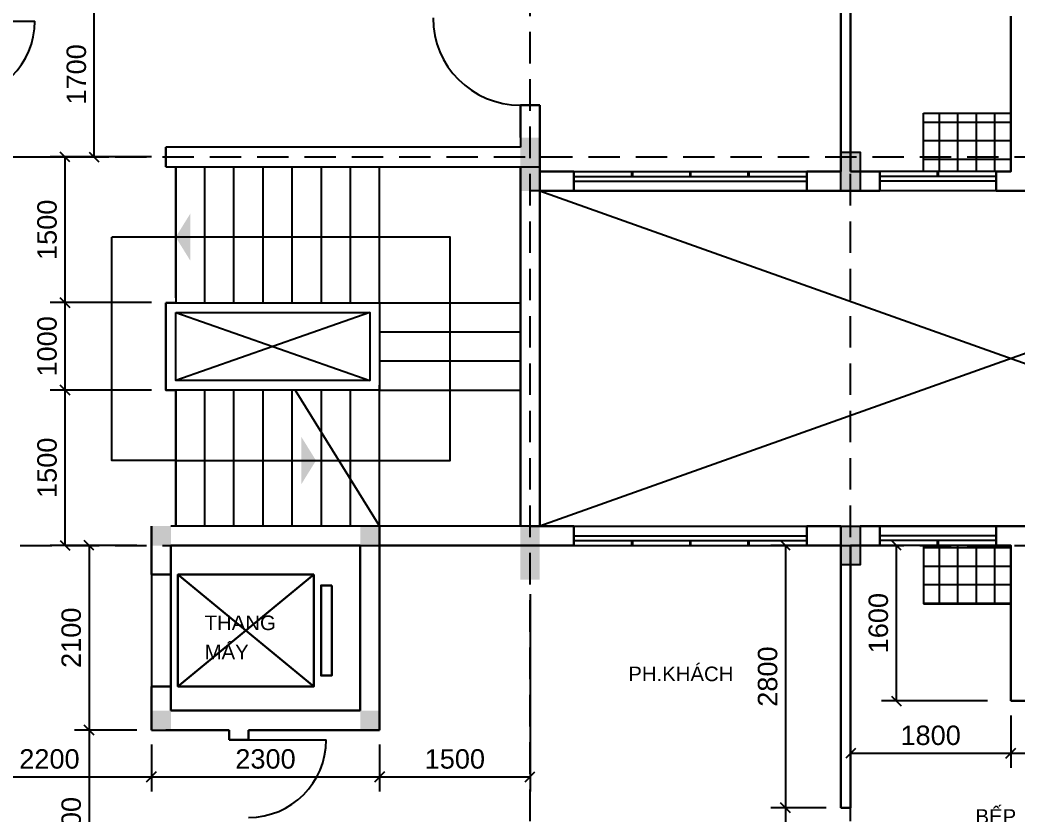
# Model space of a CAD drawing. Extents: x -100 to 171306, y -3236 to 60448.
# Drawn here: x 13390 to 23669, y 41824 to 50009 of the extents above; entities that cross this region are included whole.
import ezdxf

# ---------------------------------------------------------------- set-up
doc = ezdxf.new("R2010")
doc.units = 0
doc.header["$LTSCALE"] = 1300
doc.linetypes.add('HIDDEN', pattern=[0.375, 0.25, -0.125])
doc.layers.get('0').update_dxf_attribs({"linetype": 'CONTINUOUS'})
doc.layers.get('DEFPOINTS').update_dxf_attribs({"linetype": 'CONTINUOUS'})
for name, color, linetype in [('BAO', 3, 'CONTINUOUS'), ('COT', 1, 'CONTINUOUS'), ('CUA', 4, 'CONTINUOUS'), ('HATCH', 5, 'CONTINUOUS'), ('RANH', 2, 'CONTINUOUS'), ('TBI', 2, 'CONTINUOUS'), ('TEXT', 7, 'CONTINUOUS'), ('TIM', 6, 'CONTINUOUS')]:
    doc.layers.add(name, color=color, linetype=linetype)
doc.layers.add('TUONG', color=3, linetype='CONTINUOUS', lineweight=30)
doc.styles.add('VN', font='VHELVEN.TTF')
doc.styles.add('VNI-HELVE', font='VHELVEN.TTF')
doc.dimstyles.new('DIM100S', dxfattribs={"dimscale": 0, "dimtxt": 200, "dimasz": 100, "dimexe": 150, "dimexo": 150, "dimgap": 80, "dimtad": 1, "dimdec": 0, "dimrnd": 50, "dimzin": 0, "dimdsep": 46, "dimtxsty": 'VNI-HELVE', "dimblk1": 'OBLIQUE', "dimblk2": 'OBLIQUE', "dimsah": 1, "dimcen": 0, "dimclrd": 6, "dimclre": 6, "dimclrt": 6, "dimadec": 0, "dimazin": 0, "dimtfac": 1, "dimtdec": 0, "dimtmove": 0, "dimatfit": 3, "dimfxl": 1, "dimtolj": 1, "dimtzin": 0, "dimarcsym": 0})

# ---------------------------------------------------------------- blocks, each defined once
blk = doc.blocks.new('PK')
at = {"layer": 'TEXT', "style": 'VN'}
blk.add_text('PH.KHAÙCH', height=150, dxfattribs=at).set_placement((-539, -87))
blk = doc.blocks.new('B')
at = {"layer": 'TEXT', "style": 'VN'}
blk.add_text('BEÁP', height=150, dxfattribs=at).set_placement((-234, -123))
blk = doc.blocks.new('S24B')
at = {"layer": 'CUA', "color": 4, "linetype": 'Continuous'}
for p, q in [((-1200, 100), (1200, 100)), ((-1200, 50), (1200, 50)), ((-1200, 0), (1200, 0)), ((-1200, -100), (1200, -100))]:
    blk.add_line(p, q, dxfattribs=at)
at = {"layer": 'CUA', "color": 4, "linetype": 'Continuous', "const_width": 30}
for points in [[(-600, 50), (-600, 100)], [(0, 50), (0, 100)], [(600, 50), (600, 100)]]:
    blk.add_lwpolyline(points, dxfattribs=at)
blk = doc.blocks.new('S12B')
at = {"layer": 'CUA', "color": 4, "linetype": 'Continuous'}
for p, q in [((-600, 100), (600, 100)), ((-600, 50), (600, 50)), ((-600, 0), (600, 0)), ((-600, -100), (600, -100))]:
    blk.add_line(p, q, dxfattribs=at)
at = {"layer": 'CUA', "color": 4, "linetype": 'Continuous', "const_width": 30}
blk.add_lwpolyline([(0, 50), (0, 100)], dxfattribs=at)
blk = doc.blocks.new('_OBLIQUE')
at = {"color": 0, "linetype": 'ByBlock'}
blk.add_line((-0.5, -0.5), (0.5, 0.5), dxfattribs=at)
blk = doc.blocks.new('*D109')
at = {"color": 6, "linetype": 'ByBlock', "transparency": 16777216}
for p, q in [((14494, 50299), (14004, 50299)), ((14154, 48599), (14154, 50299)), ((12894, 48599), (14304, 48599))]:
    blk.add_line(p, q, dxfattribs=at)
at = {"layer": 'DEFPOINTS', "color": 0, "linetype": 'ByBlock', "transparency": 16777216}
for p in [(14154, 50299), (14644, 50299), (12744, 48599)]:
    blk.add_point(p, dxfattribs=at)
at = {"color": 6, "linetype": 'ByBlock', "transparency": 16777216, "xscale": 100, "yscale": 100, "zscale": 100}
for p, rotation in [((14154, 50299), 90), ((14154, 48599), 270)]:
    blk.add_blockref('_OBLIQUE', p, dxfattribs=dict(at, rotation=rotation))
at = {"color": 6, "linetype": 'ByBlock', "transparency": 16777216, "insert": (13972, 49449), "char_height": 200, "attachment_point": 5, "rotation": 90, "style": 'VNI-HELVE'}
blk.add_mtext('\\A1;1700', dxfattribs=at)
blk = doc.blocks.new('*D115')
at = {"color": 6, "linetype": 'ByBlock', "transparency": 16777216}
for p, q in [((14744, 48599), (13703, 48599)), ((13853, 48599), (13853, 47099)), ((14744, 47099), (13703, 47099))]:
    blk.add_line(p, q, dxfattribs=at)
at = {"layer": 'DEFPOINTS', "color": 0, "linetype": 'ByBlock', "transparency": 16777216}
for p in [(14894, 48599), (13853, 47099), (14894, 47099)]:
    blk.add_point(p, dxfattribs=at)
at = {"color": 6, "linetype": 'ByBlock', "transparency": 16777216, "xscale": 100, "yscale": 100, "zscale": 100}
for p, rotation in [((13853, 48599), 90), ((13853, 47099), 270)]:
    blk.add_blockref('_OBLIQUE', p, dxfattribs=dict(at, rotation=rotation))
at = {"color": 6, "linetype": 'ByBlock', "transparency": 16777216, "insert": (13670, 47849), "char_height": 200, "attachment_point": 5, "rotation": 90, "style": 'VNI-HELVE'}
blk.add_mtext('\\A1;1500', dxfattribs=at)
blk = doc.blocks.new('*D116')
at = {"color": 6, "linetype": 'ByBlock', "transparency": 16777216}
for p, q in [((14744, 47099), (13703, 47099)), ((13853, 47099), (13853, 46199)), ((14744, 46199), (13703, 46199))]:
    blk.add_line(p, q, dxfattribs=at)
at = {"layer": 'DEFPOINTS', "color": 0, "linetype": 'ByBlock', "transparency": 16777216}
for p in [(14894, 47099), (13853, 46199), (14894, 46199)]:
    blk.add_point(p, dxfattribs=at)
at = {"color": 6, "linetype": 'ByBlock', "transparency": 16777216, "xscale": 100, "yscale": 100, "zscale": 100}
for p, rotation in [((13853, 47099), 90), ((13853, 46199), 270)]:
    blk.add_blockref('_OBLIQUE', p, dxfattribs=dict(at, rotation=rotation))
at = {"color": 6, "linetype": 'ByBlock', "transparency": 16777216, "insert": (13670, 46649), "char_height": 200, "attachment_point": 5, "rotation": 90, "style": 'VNI-HELVE'}
blk.add_mtext('\\A1;1000', dxfattribs=at)
blk = doc.blocks.new('*D117')
at = {"color": 6, "linetype": 'ByBlock', "transparency": 16777216}
for p, q in [((14744, 46199), (13703, 46199)), ((13853, 46199), (13853, 44599)), ((14594, 44599), (13703, 44599))]:
    blk.add_line(p, q, dxfattribs=at)
at = {"layer": 'DEFPOINTS', "color": 0, "linetype": 'ByBlock', "transparency": 16777216}
for p in [(14894, 46199), (13853, 44599), (14744, 44599)]:
    blk.add_point(p, dxfattribs=at)
at = {"color": 6, "linetype": 'ByBlock', "transparency": 16777216, "xscale": 100, "yscale": 100, "zscale": 100}
for p, rotation in [((13853, 46199), 90), ((13853, 44599), 270)]:
    blk.add_blockref('_OBLIQUE', p, dxfattribs=dict(at, rotation=rotation))
at = {"color": 6, "linetype": 'ByBlock', "transparency": 16777216, "insert": (13670, 45399), "char_height": 200, "attachment_point": 5, "rotation": 90, "style": 'VNI-HELVE'}
blk.add_mtext('\\A1;1500', dxfattribs=at)
blk = doc.blocks.new('*D118')
at = {"color": 6, "linetype": 'ByBlock', "transparency": 16777216}
for p, q in [((14594, 42699), (13952, 42699)), ((14102, 42699), (14102, 40699)), ((15394, 40699), (13952, 40699))]:
    blk.add_line(p, q, dxfattribs=at)
at = {"layer": 'DEFPOINTS', "color": 0, "linetype": 'ByBlock', "transparency": 16777216}
for p in [(14744, 42699), (14102, 40699), (15544, 40699)]:
    blk.add_point(p, dxfattribs=at)
at = {"color": 6, "linetype": 'ByBlock', "transparency": 16777216, "xscale": 100, "yscale": 100, "zscale": 100}
for p, rotation in [((14102, 42699), 90), ((14102, 40699), 270)]:
    blk.add_blockref('_OBLIQUE', p, dxfattribs=dict(at, rotation=rotation))
at = {"color": 6, "linetype": 'ByBlock', "transparency": 16777216, "insert": (13919, 41699), "char_height": 200, "attachment_point": 5, "rotation": 90, "style": 'VNI-HELVE'}
blk.add_mtext('\\A1;2100', dxfattribs=at)
blk = doc.blocks.new('*D119')
at = {"color": 6, "linetype": 'ByBlock', "transparency": 16777216}
for p, q in [((14594, 44599), (13952, 44599)), ((14102, 44599), (14102, 42699)), ((14594, 42699), (13952, 42699))]:
    blk.add_line(p, q, dxfattribs=at)
at = {"layer": 'DEFPOINTS', "color": 0, "linetype": 'ByBlock', "transparency": 16777216}
for p in [(14744, 44599), (14102, 42699), (14744, 42699)]:
    blk.add_point(p, dxfattribs=at)
at = {"color": 6, "linetype": 'ByBlock', "transparency": 16777216, "xscale": 100, "yscale": 100, "zscale": 100}
for p, rotation in [((14102, 44599), 90), ((14102, 42699), 270)]:
    blk.add_blockref('_OBLIQUE', p, dxfattribs=dict(at, rotation=rotation))
at = {"color": 6, "linetype": 'ByBlock', "transparency": 16777216, "insert": (13919, 43649), "char_height": 200, "attachment_point": 5, "rotation": 90, "style": 'VNI-HELVE'}
blk.add_mtext('\\A1;2100', dxfattribs=at)
blk = doc.blocks.new('*D124')
at = {"color": 6, "linetype": 'ByBlock', "transparency": 16777216}
for p, q in [((21694, 44599), (21124, 44599)), ((21274, 44599), (21274, 41899)), ((21694, 41899), (21124, 41899))]:
    blk.add_line(p, q, dxfattribs=at)
at = {"layer": 'DEFPOINTS', "color": 0, "linetype": 'ByBlock', "transparency": 16777216}
for p in [(21844, 44599), (21274, 41899), (21844, 41899)]:
    blk.add_point(p, dxfattribs=at)
at = {"color": 6, "linetype": 'ByBlock', "transparency": 16777216, "xscale": 100, "yscale": 100, "zscale": 100}
for p, rotation in [((21274, 44599), 90), ((21274, 41899), 270)]:
    blk.add_blockref('_OBLIQUE', p, dxfattribs=dict(at, rotation=rotation))
at = {"color": 6, "linetype": 'ByBlock', "transparency": 16777216, "insert": (21091, 43249), "char_height": 200, "attachment_point": 5, "rotation": 90, "style": 'VNI-HELVE'}
blk.add_mtext('\\A1;2800', dxfattribs=at)
blk = doc.blocks.new('*D125')
at = {"color": 6, "linetype": 'ByBlock', "transparency": 16777216}
for p, q in [((21544, 41899), (21124, 41899)), ((21274, 41899), (21274, 40698)), ((21694, 40698), (21124, 40698))]:
    blk.add_line(p, q, dxfattribs=at)
at = {"layer": 'DEFPOINTS', "color": 0, "linetype": 'ByBlock', "transparency": 16777216}
for p in [(21694, 41899), (21274, 40698), (21844, 40698)]:
    blk.add_point(p, dxfattribs=at)
at = {"color": 6, "linetype": 'ByBlock', "transparency": 16777216, "xscale": 100, "yscale": 100, "zscale": 100}
for p, rotation in [((21274, 41899), 90), ((21274, 40698), 270)]:
    blk.add_blockref('_OBLIQUE', p, dxfattribs=dict(at, rotation=rotation))
at = {"color": 6, "linetype": 'ByBlock', "transparency": 16777216, "insert": (21091, 41298), "char_height": 200, "attachment_point": 5, "rotation": 90, "style": 'VNI-HELVE'}
blk.add_mtext('\\A1;1400', dxfattribs=at)
blk = doc.blocks.new('*D126')
at = {"color": 6, "linetype": 'ByBlock', "transparency": 16777216}
for p, q in [((22544, 44599), (22354, 44599)), ((22504, 44599), (22504, 42999)), ((23444, 42999), (22354, 42999))]:
    blk.add_line(p, q, dxfattribs=at)
at = {"layer": 'DEFPOINTS', "color": 0, "linetype": 'ByBlock', "transparency": 16777216}
for p in [(22694, 44599), (22504, 42999), (23594, 42999)]:
    blk.add_point(p, dxfattribs=at)
at = {"color": 6, "linetype": 'ByBlock', "transparency": 16777216, "xscale": 100, "yscale": 100, "zscale": 100}
for p, rotation in [((22504, 44599), 90), ((22504, 42999), 270)]:
    blk.add_blockref('_OBLIQUE', p, dxfattribs=dict(at, rotation=rotation))
at = {"color": 6, "linetype": 'ByBlock', "transparency": 16777216, "insert": (22321, 43799), "char_height": 200, "attachment_point": 5, "rotation": 90, "style": 'VNI-HELVE'}
blk.add_mtext('\\A1;1600', dxfattribs=at)
blk = doc.blocks.new('*D127')
at = {"color": 6, "linetype": 'ByBlock', "transparency": 16777216}
for p, q in [((21944, 44249), (21944, 42310)), ((23594, 42849), (23594, 42310)), ((21944, 42460), (23594, 42460))]:
    blk.add_line(p, q, dxfattribs=at)
at = {"layer": 'DEFPOINTS', "color": 0, "linetype": 'ByBlock', "transparency": 16777216}
for p in [(21944, 44399), (23594, 42999), (23594, 42460)]:
    blk.add_point(p, dxfattribs=at)
at = {"color": 6, "linetype": 'ByBlock', "transparency": 16777216, "xscale": 100, "yscale": 100, "zscale": 100, "rotation": 180}
blk.add_blockref('_OBLIQUE', (21944, 42460), dxfattribs=at)
at = {"color": 6, "linetype": 'ByBlock', "transparency": 16777216, "xscale": 100, "yscale": 100, "zscale": 100}
blk.add_blockref('_OBLIQUE', (23594, 42460), dxfattribs=at)
at = {"color": 6, "linetype": 'ByBlock', "transparency": 16777216, "insert": (22769, 42643), "char_height": 200, "attachment_point": 5, "style": 'VNI-HELVE'}
blk.add_mtext('\\A1;1800', dxfattribs=at)
blk = doc.blocks.new('*D128')
at = {"color": 6, "linetype": 'ByBlock', "transparency": 16777216}
for p, q in [((25244, 44249), (25244, 42310)), ((23594, 42699), (23594, 42310)), ((23594, 42460), (25244, 42460))]:
    blk.add_line(p, q, dxfattribs=at)
at = {"layer": 'DEFPOINTS', "color": 0, "linetype": 'ByBlock', "transparency": 16777216}
for p in [(25244, 44399), (23594, 42849), (25244, 42460)]:
    blk.add_point(p, dxfattribs=at)
at = {"color": 6, "linetype": 'ByBlock', "transparency": 16777216, "xscale": 100, "yscale": 100, "zscale": 100, "rotation": 180}
blk.add_blockref('_OBLIQUE', (23594, 42460), dxfattribs=at)
at = {"color": 6, "linetype": 'ByBlock', "transparency": 16777216, "xscale": 100, "yscale": 100, "zscale": 100}
blk.add_blockref('_OBLIQUE', (25244, 42460), dxfattribs=at)
at = {"color": 6, "linetype": 'ByBlock', "transparency": 16777216, "insert": (24419, 42643), "char_height": 200, "attachment_point": 5, "style": 'VNI-HELVE'}
blk.add_mtext('\\A1;1800', dxfattribs=at)
blk = doc.blocks.new('*D149')
at = {"color": 6, "linetype": 'ByBlock', "transparency": 16777216}
for p, q in [((12644, 43249), (12644, 42067)), ((14744, 42549), (14744, 42067)), ((12644, 42217), (14744, 42217))]:
    blk.add_line(p, q, dxfattribs=at)
at = {"layer": 'DEFPOINTS', "color": 0, "linetype": 'ByBlock', "transparency": 16777216}
for p in [(12644, 43399), (14744, 42699), (14744, 42217)]:
    blk.add_point(p, dxfattribs=at)
at = {"color": 6, "linetype": 'ByBlock', "transparency": 16777216, "xscale": 100, "yscale": 100, "zscale": 100, "rotation": 180}
blk.add_blockref('_OBLIQUE', (12644, 42217), dxfattribs=at)
at = {"color": 6, "linetype": 'ByBlock', "transparency": 16777216, "xscale": 100, "yscale": 100, "zscale": 100}
blk.add_blockref('_OBLIQUE', (14744, 42217), dxfattribs=at)
at = {"color": 6, "linetype": 'ByBlock', "transparency": 16777216, "insert": (13694, 42400), "char_height": 200, "attachment_point": 5, "style": 'VNI-HELVE'}
blk.add_mtext('\\A1;2200', dxfattribs=at)
blk = doc.blocks.new('*D150')
at = {"color": 6, "linetype": 'ByBlock', "transparency": 16777216}
for p, q in [((14744, 42549), (14744, 42067)), ((17094, 42549), (17094, 42067)), ((14744, 42217), (17094, 42217))]:
    blk.add_line(p, q, dxfattribs=at)
at = {"layer": 'DEFPOINTS', "color": 0, "linetype": 'ByBlock', "transparency": 16777216}
for p in [(14744, 42699), (17094, 42699), (17094, 42217)]:
    blk.add_point(p, dxfattribs=at)
at = {"color": 6, "linetype": 'ByBlock', "transparency": 16777216, "xscale": 100, "yscale": 100, "zscale": 100, "rotation": 180}
blk.add_blockref('_OBLIQUE', (14744, 42217), dxfattribs=at)
at = {"color": 6, "linetype": 'ByBlock', "transparency": 16777216, "xscale": 100, "yscale": 100, "zscale": 100}
blk.add_blockref('_OBLIQUE', (17094, 42217), dxfattribs=at)
at = {"color": 6, "linetype": 'ByBlock', "transparency": 16777216, "insert": (15919, 42400), "char_height": 200, "attachment_point": 5, "style": 'VNI-HELVE'}
blk.add_mtext('\\A1;2300', dxfattribs=at)
blk = doc.blocks.new('*D151')
at = {"color": 6, "linetype": 'ByBlock', "transparency": 16777216}
for p, q in [((18644, 44099), (18644, 42067)), ((17094, 42549), (17094, 42067)), ((17094, 42217), (18644, 42217))]:
    blk.add_line(p, q, dxfattribs=at)
at = {"layer": 'DEFPOINTS', "color": 0, "linetype": 'ByBlock', "transparency": 16777216}
for p in [(18644, 44249), (17094, 42699), (18644, 42217)]:
    blk.add_point(p, dxfattribs=at)
at = {"color": 6, "linetype": 'ByBlock', "transparency": 16777216, "xscale": 100, "yscale": 100, "zscale": 100, "rotation": 180}
blk.add_blockref('_OBLIQUE', (17094, 42217), dxfattribs=at)
at = {"color": 6, "linetype": 'ByBlock', "transparency": 16777216, "xscale": 100, "yscale": 100, "zscale": 100}
blk.add_blockref('_OBLIQUE', (18644, 42217), dxfattribs=at)
at = {"color": 6, "linetype": 'ByBlock', "transparency": 16777216, "insert": (17869, 42400), "char_height": 200, "attachment_point": 5, "style": 'VNI-HELVE'}
blk.add_mtext('\\A1;1500', dxfattribs=at)

msp = doc.modelspace()

# ---------------------------------------------------------------- hatches: boundary and pattern name
at = {"layer": 'HATCH', "linetype": 'Continuous'}
h = msp.add_hatch(dxfattribs=at)
h.set_pattern_fill('NET', color=5, scale=60, style=0)
h.paths.add_polyline_path([(23594.1, 49048.6), (22694.1, 49048.6), (22694.1, 48448.6), (23594.1, 48448.6)])
h.paths.add_polyline_path([(27794.1, 49048.6), (26894.1, 49048.6), (26894.1, 48448.6), (27794.1, 48448.6)])
h = msp.add_hatch(dxfattribs=at)
h.set_pattern_fill('NET', color=5, scale=60, style=0)
h.paths.add_polyline_path([(23594.1, 44598.6), (22694.1, 44598.6), (22694.1, 43998.6), (23594.1, 43998.6)])

# ---------------------------------------------------------------- linework, layer by layer
at = {"layer": 'BAO', "color": 3, "linetype": 'Continuous'}
for p, q in [((18544.1, 49131.3), (18544.1, 48698.6)), ((18544.2, 48698.6), (14894.2, 48698.6)), ((14894.2, 48498.6), (14894.2, 48698.6)), ((18544.1, 48698.6), (14894.2, 48698.6)), ((14894.2, 48698.6), (14894.2, 48498.6)), ((14894.2, 48498.6), (14994.2, 48498.6)), ((14994.2, 48498.6), (18744.3, 48498.6)), ((14994.2, 47148.6), (14994.2, 48498.6)), ((14994.2, 48498.6), (14994.2, 47098.6)), ((15294.2, 47098.6), (15294.2, 48498.6)), ((15594.2, 47098.6), (15594.2, 48498.6)), ((15894.2, 47098.6), (15894.2, 48498.6)), ((16194.2, 47098.6), (16194.2, 48498.6)), ((16494.2, 47098.6), (16494.2, 48498.6)), ((16794.2, 47098.6), (16794.2, 48498.6)), ((17094.2, 47098.6), (17094.2, 48498.6)), ((25244.1, 48248.6), (18644.1, 48248.6)), ((14994.2, 47098.6), (14894.2, 47098.6)), ((14894.2, 47098.6), (14894.2, 46198.6)), ((17094.2, 47098.6), (18544.2, 47098.6)), ((16994.2, 46998.6), (14994.2, 46298.6)), ((14994.2, 46998.6), (16994.2, 46298.6)), ((17094.2, 46798.6), (18544.2, 46798.6)), ((17094.2, 46498.6), (18544.2, 46498.6)), ((14894.2, 46198.6), (14994.2, 46198.6)), ((14994.2, 44798.6), (14994.2, 46198.6)), ((14994.2, 46198.6), (14994.2, 44798.6)), ((15294.2, 44798.6), (15294.2, 46198.6)), ((15594.2, 44798.6), (15594.2, 46198.6)), ((15894.2, 44798.6), (15894.2, 46198.6)), ((16194.2, 44798.6), (16194.2, 46198.6)), ((16225.2, 46198.6), (17094.2, 44798.6)), ((16225.2, 46198.6), (17094.2, 44798.6)), ((16494.2, 44798.6), (16494.2, 46198.6)), ((16794.2, 44798.6), (16794.2, 46198.6)), ((17094.2, 44798.6), (17094.2, 46248.6)), ((17094.2, 46198.6), (18544.2, 46198.6)), ((14744.1, 44798.6), (14744.1, 42698.6)), ((19094.1, 44798.6), (14944.1, 44798.6)), ((18644.1, 44798.6), (25244.1, 44798.6)), ((14744.1, 42698.6), (15544.1, 42698.6)), ((15544.1, 42698.6), (15544.1, 42598.6))]:
    msp.add_line(p, q, dxfattribs=at)
for points in [[(14994.2, 45473.6), (14337.6, 45473.6), (14337.6, 47773.6)], [(14994.2, 47773.6), (14337.6, 47773.6)], [(14994.2, 45473.6), (17819.2, 45473.6), (17819.2, 47773.6), (14994.2, 47773.6)]]:
    msp.add_lwpolyline(points, dxfattribs=at)
for points in [[(14894.2, 47098.6), (17094.2, 47098.6), (17094.2, 46198.6), (14894.2, 46198.6)], [(14994.2, 46998.6), (16994.2, 46998.6), (16994.2, 46298.6), (14994.2, 46298.6)]]:
    msp.add_lwpolyline(points, close=True, dxfattribs=at)
for points in [[(15144.2, 47773.6), (14994.2, 47773.6), (15144.2, 48015.3)], [(15144.2, 47773.6), (14994.2, 47773.6), (15144.2, 47531.9)], [(16289.4, 45473.6), (16439.4, 45473.6), (16289.4, 45715.3)], [(16289.4, 45473.6), (16439.4, 45473.6), (16289.4, 45231.9)]]:
    msp.add_solid(points, dxfattribs=at)
at = {"layer": 'COT', "linetype": 'Continuous'}
for points in [[(21844.1, 48648.6), (22044.1, 48648.6), (22044.1, 48249.3), (21844.1, 48249.3)], [(21844.1, 44798.6), (22044.1, 44798.6), (22044.1, 44399.3), (21844.1, 44399.3)]]:
    msp.add_lwpolyline(points, close=True, dxfattribs=at)
at = {"layer": 'COT', "color": 1, "linetype": 'Continuous'}
for points in [[(18544.2, 48248.6), (18744.2, 48248.6), (18544.2, 48798.6), (18744.2, 48798.6)], [(14744.1, 44798.6), (14744.1, 44598.6), (14944.2, 44798.6), (14944.2, 44598.6)], [(16894.1, 44798.6), (16894.1, 44598.6), (17094.2, 44798.6), (17094.2, 44598.6)], [(18544.2, 44248.6), (18744.2, 44248.6), (18544.2, 44798.6), (18744.2, 44798.6)], [(14744.1, 42898.6), (14744.1, 42698.6), (14944.2, 42898.6), (14944.2, 42698.6)], [(16894.2, 42898.6), (16894.2, 42698.6), (17094.3, 42898.6), (17094.3, 42698.6)]]:
    msp.add_solid(points, dxfattribs=at)
at = {"layer": 'COT', "linetype": 'Continuous'}
for points in [[(21844.1, 48249.3), (22044.1, 48249.3), (21844.1, 48648.6), (22044.1, 48648.6)], [(21844.1, 44399.3), (22044.1, 44399.3), (21844.1, 44798.6), (22044.1, 44798.6)]]:
    msp.add_solid(points, dxfattribs=at)
at = {"layer": 'CUA', "color": 4, "linetype": 'Continuous'}
for p, q in [((12744.1, 49998.6), (13544.1, 49998.6)), ((28444.1, 48248.6), (18744.1, 44798.6)), ((18744.2, 48248.6), (28444.1, 44798.6)), ((15744.1, 42598.6), (16544.1, 42598.6))]:
    msp.add_line(p, q, dxfattribs=at)
for centre, radius, start, end in [((12744.1, 49998.6), 800, 270, 0), ((18544.1, 50031.3), 900, 180, 270), ((15744.1, 42598.6), 800, 270, 0)]:
    msp.add_arc(centre, radius, start, end, dxfattribs=at)
at = {"layer": 'RANH', "color": 2, "linetype": 'HIDDEN'}
for p, q in [((18644.1, 36398.6), (18644.1, 57559.7)), ((21944.1, 36398.6), (21944.1, 57559.7)), ((5594.1, 48598.9), (64365.3, 48598.6)), ((5594.1, 44598.6), (64365.3, 44598.6))]:
    msp.add_line(p, q, dxfattribs=at)
at = {"layer": 'TBI', "color": 3}
for points in [[(22694.1, 49048.6), (23594.1, 49048.6), (23594.1, 48448.6), (22694.1, 48448.6)], [(22694.1, 43998.6), (23594.1, 43998.6), (23594.1, 44598.6), (22694.1, 44598.6)]]:
    msp.add_lwpolyline(points, close=True, dxfattribs=at)
at = {"layer": 'TBI', "color": 2, "linetype": 'Continuous'}
msp.add_lwpolyline([(16600.9, 44188), (16490.6, 44188), (16490.6, 43259.2), (16600.9, 43259.2)], close=True, dxfattribs=at)
at = {"layer": 'TUONG', "color": 3}
for p, q in [((21844.1, 51498.6), (21844.1, 48448.6)), ((21944.1, 48448.6), (21944.1, 51498.6)), ((21944.1, 49948.6), (21944.1, 50048.6)), ((23594.1, 49948.6), (23594.1, 50048.6)), ((21944.1, 49948.6), (21944.1, 49948.6)), ((23594.1, 48448.6), (23594.1, 49948.6)), ((23594.1, 49948.6), (23594.1, 49948.6)), ((18544.1, 49131.3), (18544.1, 48798.6)), ((18544.2, 48498.6), (18544.1, 44798.6)), ((18744.1, 44798.6), (18744.2, 48498.6)), ((19094.1, 48448.6), (18744.1, 48448.6)), ((21494.1, 48448.6), (21844.1, 48448.6)), ((21944.1, 48448.6), (22244.1, 48448.6)), ((23444.1, 48448.6), (23594.1, 48448.6)), ((18744.2, 48248.6), (19094.1, 48248.6)), ((22244.1, 48248.6), (21494.1, 48248.6)), ((23444.1, 48248.6), (23594.1, 48248.6)), ((23594.1, 48248.6), (23894.1, 48248.6)), ((18744.1, 44798.6), (18744.2, 45498.6)), ((18744.1, 44798.6), (18744.1, 45398.6)), ((18744.1, 44798.6), (18744.1, 45398.6)), ((14744.1, 44298.6), (14744.1, 44798.6)), ((14744.1, 44298.6), (14744.1, 44798.6)), ((17094.1, 44798.6), (17094.1, 42698.6)), ((17094.1, 44798.6), (17094.1, 42698.6)), ((21844.1, 44798.6), (21494.1, 44798.6)), ((21844.1, 41898.6), (21844.1, 44798.6)), ((22044.1, 44798.6), (22244.1, 44798.6)), ((23444.1, 44798.6), (23594.1, 44798.6)), ((23594.1, 44798.6), (23894.1, 44798.6)), ((14944.1, 44298.6), (14944.1, 44598.6)), ((14944.1, 44298.6), (14944.1, 44598.6)), ((14944.1, 44598.6), (16894.1, 44598.6)), ((14944.1, 44598.6), (16894.1, 44598.6)), ((16894.1, 44598.6), (16894.1, 42898.6)), ((16894.1, 44598.6), (16894.1, 42898.6)), ((17093.9, 44598.6), (19094.1, 44598.6)), ((21494.1, 44598.6), (21844.1, 44598.6)), ((21944.1, 44598.6), (21944.1, 43098.6)), ((21944.1, 44598.6), (22244.1, 44598.6)), ((23444.1, 44598.6), (23594.1, 44598.6)), ((23594.1, 44598.6), (23594.1, 43098.6)), ((14744.1, 44298.6), (14944.1, 44298.6)), ((14744.1, 44298.6), (14944.1, 44298.6)), ((14944.1, 44298.6), (14944.1, 43148.6)), ((14944.1, 44298.6), (14944.1, 43148.6)), ((16417.6, 43148.6), (15017.6, 44298.6)), ((16417.6, 44298.6), (15017.6, 43148.6)), ((16417.6, 44298.6), (15017.6, 43148.6)), ((16417.6, 43148.6), (15017.6, 44298.6)), ((14944.1, 43148.6), (14744.1, 43148.6)), ((14744.1, 42698.6), (14744.1, 43148.6)), ((14744.1, 42698.6), (14744.1, 43148.6)), ((14944.1, 43148.6), (14744.1, 43148.6)), ((14944.1, 42898.6), (14944.1, 43148.6)), ((14944.1, 42898.6), (14944.1, 43148.6)), ((21944.1, 43098.6), (21944.1, 43098.6)), ((21944.1, 43098.6), (21944.1, 42998.6)), ((23594.1, 43098.6), (23594.1, 42998.6)), ((23594.1, 43098.6), (23594.1, 43098.6)), ((21944.1, 42998.6), (21944.1, 42998.6)), ((21944.1, 41898.6), (21944.1, 42998.6)), ((21944.1, 42998.6), (21944.1, 42998.6)), ((21944.1, 42998.6), (21944.1, 42998.6)), ((23594.1, 42998.6), (23594.1, 42998.6)), ((23594.1, 42998.6), (23594.1, 42998.6)), ((23594.1, 42998.6), (23794.1, 42998.6)), ((16894.1, 42898.6), (14944.1, 42898.6)), ((16894.1, 42898.6), (14944.1, 42898.6)), ((15544.1, 42698.6), (14894.1, 42698.6)), ((15544.1, 42698.6), (14894.1, 42698.6)), ((15544.1, 42598.6), (15544.1, 42698.6)), ((17094.1, 42698.6), (15744.1, 42698.6)), ((17094.1, 42698.6), (15744.1, 42698.6)), ((15744.1, 42598.6), (15744.1, 42698.6)), ((21844.1, 41898.6), (21944.1, 41898.6))]:
    msp.add_line(p, q, dxfattribs=at)
at = {"layer": 'TUONG', "color": 3, "linetype": 'ByBlock'}
for p, q in [((18544.1, 49131.3), (18744.1, 49131.3)), ((19094.1, 48248.6), (19094.1, 48448.6)), ((19094.1, 48248.6), (19094.1, 48448.6)), ((21494.1, 48248.6), (21494.1, 48448.6)), ((22244.1, 48248.6), (22244.1, 48448.6)), ((23444.1, 48248.6), (23444.1, 48448.6)), ((19094.1, 44798.6), (19094.1, 44598.6)), ((19094.1, 44798.6), (19094.1, 44598.6)), ((21494.1, 44798.6), (21494.1, 44598.6)), ((22244.1, 44798.6), (22244.1, 44598.6)), ((23444.1, 44798.6), (23444.1, 44598.6)), ((15744.1, 42598.6), (15544.1, 42598.6))]:
    msp.add_line(p, q, dxfattribs=at)
at = {"layer": 'TUONG', "color": 3, "linetype": 'Continuous'}
msp.add_line((18744.1, 49131.3), (18744.4, 48248.6), dxfattribs=at)
at = {"layer": 'TUONG', "color": 3}
for points in [[(16417.6, 44298.6), (15017.6, 44298.6), (15017.6, 43148.6), (16417.6, 43148.6)], [(16417.6, 44298.6), (15017.6, 44298.6), (15017.6, 43148.6), (16417.6, 43148.6)], [(16600.9, 44188), (16490.6, 44188), (16490.6, 43259.2), (16600.9, 43259.2)]]:
    msp.add_lwpolyline(points, close=True, dxfattribs=at)

# ---------------------------------------------------------------- block references
at = {"layer": 'CUA', "color": 4, "linetype": 'Continuous'}
msp.add_blockref('S24B', (20294.1, 48348.6), dxfattribs=at)
at = {"layer": 'CUA', "color": 4, "linetype": 'Continuous', "xscale": -1}
msp.add_blockref('S12B', (22844.1, 48348.6), dxfattribs=at)
at = {"layer": 'CUA', "color": 4, "linetype": 'Continuous', "xscale": -1, "rotation": 180}
msp.add_blockref('S24B', (20294.1, 44698.6), dxfattribs=at)
at = {"layer": 'CUA', "color": 4, "linetype": 'Continuous', "rotation": 180}
msp.add_blockref('S12B', (22844.1, 44698.6), dxfattribs=at)
at = {"layer": 'TEXT', "color": 7, "linetype": 'Continuous'}
msp.add_blockref('B', (23464.6, 41856.7), dxfattribs=at)
at = {"layer": 'TUONG', "color": 5}
msp.add_blockref('PK', (20194.1, 43289.1), dxfattribs=at)

# ---------------------------------------------------------------- texts
at = {"layer": 'TEXT', "color": 7, "style": 'VN'}
for s, p in [('THANG', (15291.8, 43727.7)), ('MAÙY', (15291.8, 43427.7))]:
    msp.add_text(s, height=150, dxfattribs=at).set_placement(p)

# ---------------------------------------------------------------- dimensions: what is measured, and where the dimension line sits
at = {"layer": 'TIM', "color": 6, "linetype": 'Continuous'}
for base, p1, p2, text, picture, middle in [((14154.4, 50298.6), (12744.1, 48598.9), (14644.1, 50298.6), '1700', '*D109', (13971.6, 49448.8)), ((13852.6, 46198.6), (14894.2, 47098.6), (14894.2, 46198.6), '1000', '*D116', (13669.8, 46648.6)), ((13852.6, 44598.6), (14894.2, 46198.6), (14744.1, 44598.6), '1500', '*D117', (13669.8, 45398.6)), ((14101.9, 42698.6), (14744.1, 44598.6), (14744.1, 42698.6), '2100', '*D119', (13919.1, 43648.6)), ((21273.7, 41898.6), (21844.1, 44598.6), (21844.1, 41898.6), '2800', '*D124', (21090.9, 43248.6)), ((14101.9, 40698.6), (14744.1, 42698.6), (15544.1, 40698.6), '2100', '*D118', (13919.1, 41698.6)), ((21273.7, 40698.3), (21694.1, 41898.6), (21844.1, 40698.3), '1400', '*D125', (21090.9, 41298.4))]:
    dim = msp.add_linear_dim(base=base, p1=p1, p2=p2, angle=90, text=text, dimstyle='DIM100S', override={"dimscale": 1}, dxfattribs=at)
    dim.commit()
    dim.dimension.update_dxf_attribs({"geometry": picture, "text_midpoint": middle})
dim = msp.add_linear_dim(base=(13852.6, 47098.6), p1=(14894.2, 48598.6), p2=(14894.2, 47098.6), angle=90, dimstyle='DIM100S', override={"dimscale": 1}, dxfattribs=at)
dim.commit()
dim.dimension.update_dxf_attribs({"geometry": '*D115', "text_midpoint": (13669.8, 47848.6)})
dim = msp.add_linear_dim(base=(22414, 42998.6), p1=(22604.3, 44598.6), p2=(23504.3, 42998.6), angle=90, dimstyle='DIM100S', override={"dimscale": 1}, dxfattribs=at)
dim.commit()
dim.dimension.update_dxf_attribs({"geometry": '*D126', "text_midpoint": (22231.2, 43798.6), "insert": (-89.8, 0)})
for base, p1, p2, text, picture, middle in [((23594.1, 42460.3), (21944.1, 44399.3), (23594.1, 42998.6), '1800', '*D127', (22769.1, 42643.1)), ((25244.1, 42460.3), (23594.1, 42848.6), (25244.1, 44399.3), '1800', '*D128', (24419.1, 42643.1)), ((18644.2, 42217.3), (17094.3, 42698.6), (18644.2, 44248.6), '1500', '*D151', (17869.3, 42400)), ((14744.1, 42217.3), (12644.1, 43398.6), (14744.1, 42698.6), '2200', '*D149', (13694.1, 42400)), ((17094.1, 42217.3), (14744.1, 42698.6), (17094.1, 42698.6), '2300', '*D150', (15919.1, 42400))]:
    dim = msp.add_linear_dim(base=base, p1=p1, p2=p2, text=text, dimstyle='DIM100S', override={"dimscale": 1}, dxfattribs=at)
    dim.commit()
    dim.dimension.update_dxf_attribs({"geometry": picture, "text_midpoint": middle})

doc.saveas('drawing.dxf')
